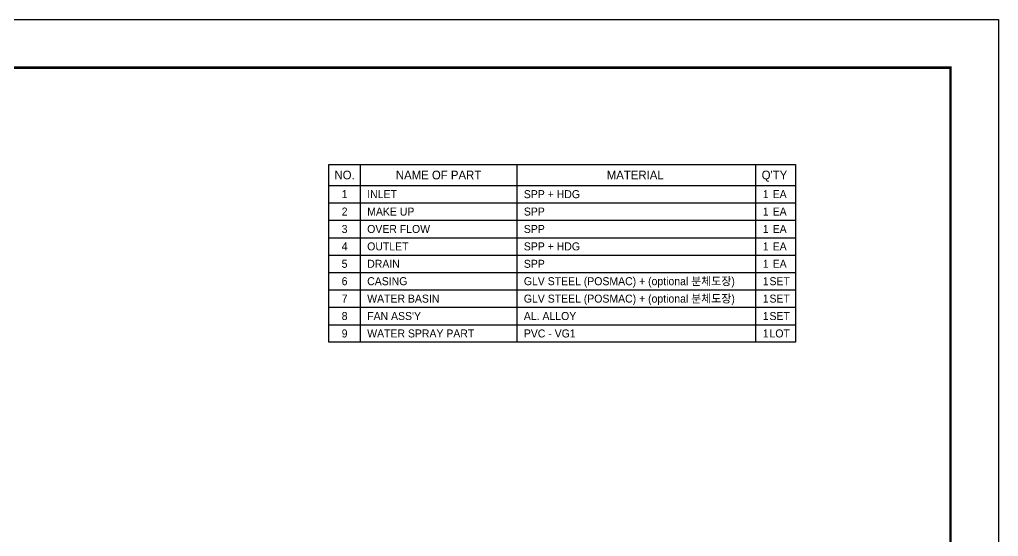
# Model space of a CAD drawing. Header units: millimetres. Extents: x 123866 to 162203, y -62385 to -41590.
# Drawn here: x 147938 to 162203, y -49119 to -41590 of the extents above; entities that cross this region are included whole.
import ezdxf
from ezdxf.enums import TextEntityAlignment as Align

# ---------------------------------------------------------------- set-up
doc = ezdxf.new("R2010")
doc.units = ezdxf.units.MM
doc.header["$LTSCALE"] = 30
doc.header["$MEASUREMENT"] = 0
doc.layers.get('DEFPOINTS').update_dxf_attribs({"color": 143, "linetype": 'CONTINUOUS'})
for name, color, linetype in [('냉각탑_box', 1, 'CONTINUOUS'), ('냉각탑_form', 1, 'CONTINUOUS'), ('냉각탑_text', 3, 'CONTINUOUS')]:
    doc.layers.add(name, color=color, linetype=linetype)
doc.styles.add('돋움', font='')
doc.styles.get('돋움').set_extended_font_data('Dotum')

# ---------------------------------------------------------------- blocks, each defined once
blk = doc.blocks.new('냉각탑form')
at = {"layer": 'DEFPOINTS'}
blk.add_lwpolyline([(0, 297.07), (420.1, 297.07), (420.1, 0), (0, 0)], close=True, dxfattribs=at)
at = {"layer": '냉각탑_form', "const_width": 0.5}
blk.add_lwpolyline([(10, 287.07), (10, 10), (410.1, 10), (410.1, 287.07)], close=True, dxfattribs=at)

msp = doc.modelspace()

# ---------------------------------------------------------------- linework, layer by layer
at = {"layer": '냉각탑_box'}
for p, q in [((152902.9, -43702), (152902.9, -46289)), ((155185.5, -43702), (155185.5, -46289)), ((158664.8, -43702), (158664.8, -46289)), ((152446.4, -44006.4), (159243.5, -44006.4)), ((152446.4, -44260), (159243.5, -44260)), ((152446.4, -44513.6), (159243.5, -44513.6)), ((152446.4, -44767.3), (159243.5, -44767.3)), ((152446.4, -45020.9), (159243.5, -45020.9)), ((152446.4, -45274.5), (159243.5, -45274.5)), ((152446.4, -45528.1), (159243.5, -45528.1)), ((152446.4, -45781.8), (159243.5, -45781.8)), ((152446.4, -46035.4), (159243.5, -46035.4))]:
    msp.add_line(p, q, dxfattribs=at)
msp.add_lwpolyline([(152446.4, -46289), (152446.4, -43702), (159243.5, -43702), (159243.5, -46289)], close=True, dxfattribs=at)

# ---------------------------------------------------------------- block references
at = {"layer": '냉각탑_form', "xscale": 70, "yscale": 70, "zscale": 70}
msp.add_blockref('냉각탑form', (132795.9, -62385.3), dxfattribs=at)

# ---------------------------------------------------------------- texts
at = {"layer": '냉각탑_text', "style": '돋움'}
for s, height, p in [('NO.', 126.81, (152674.7, -43854.2)), ('NAME OF PART', 126.812, (154044.2, -43854.2)), ('MATERIAL', 126.81, (156910.2, -43854.2)), ("Q'TY", 126.81, (158939.1, -43854.2)), ('1', 116.7, (152674.7, -44133.2)), ('1', 116.7, (158812.3, -44133.2)), ('EA', 116.67, (159015.2, -44133.2)), ('2', 116.7, (152674.7, -44386.8)), ('1', 116.7, (158812.3, -44386.8)), ('EA', 116.67, (159015.2, -44386.8)), ('3', 116.7, (152674.7, -44640.5)), ('1', 116.7, (158812.3, -44640.5)), ('EA', 116.67, (159015.2, -44640.5)), ('4', 116.7, (152674.7, -44894.1)), ('1', 116.7, (158812.3, -44894.1)), ('EA', 116.67, (159015.2, -44894.1)), ('5', 116.7, (152674.7, -45147.7)), ('1', 116.7, (158812.3, -45147.7)), ('EA', 116.67, (159015.2, -45147.7)), ('6', 116.7, (152674.7, -45401.3)), ('1', 116.7, (158812.3, -45401.3)), ('SET', 116.67, (159015.2, -45401.3)), ('7', 116.7, (152674.7, -45654.9)), ('1', 116.7, (158812.3, -45654.9)), ('SET', 116.67, (159015.2, -45654.9)), ('8', 116.7, (152674.7, -45908.6)), ('1', 116.7, (158812.3, -45908.6)), ('SET', 116.67, (159015.2, -45908.6)), ('9', 116.7, (152674.7, -46162.2)), ('1', 116.7, (158812.3, -46162.2)), ('LOT', 116.67, (159015.2, -46162.2))]:
    msp.add_text(s, height=height, dxfattribs=at).set_placement(p, align=Align.MIDDLE_CENTER)
for s, height, p in [('INLET ', 116.67, (153004.4, -44133.2)), ('SPP + HDG', 116.67, (155287, -44133.2)), ('MAKE UP', 116.67, (153004.4, -44386.8)), ('SPP', 116.67, (155287, -44386.8)), ('OVER FLOW', 116.67, (153004.4, -44640.5)), ('SPP', 116.67, (155287, -44640.5)), ('OUTLET ', 116.67, (153004.4, -44894.1)), ('SPP + HDG', 116.67, (155287, -44894.1)), ('DRAIN', 116.67, (153004.4, -45147.7)), ('SPP', 116.67, (155287, -45147.7)), ('CASING', 116.67, (153004.4, -45401.3)), ('GLV STEEL (POSMAC) + (optional 분체도장)', 116.667, (155287, -45401.3)), ('WATER BASIN', 116.667, (153004.4, -45654.9)), ('GLV STEEL (POSMAC) + (optional 분체도장)', 116.667, (155287, -45654.9)), ("FAN ASS'Y", 116.67, (153004.4, -45908.6)), ('AL. ALLOY', 116.67, (155287, -45908.6)), ('WATER SPRAY PART', 116.667, (153004.4, -46162.2)), ('PVC - VG1', 116.67, (155287, -46162.2))]:
    msp.add_text(s, height=height, dxfattribs=at).set_placement(p, align=Align.MIDDLE_LEFT)

doc.saveas('drawing.dxf')
